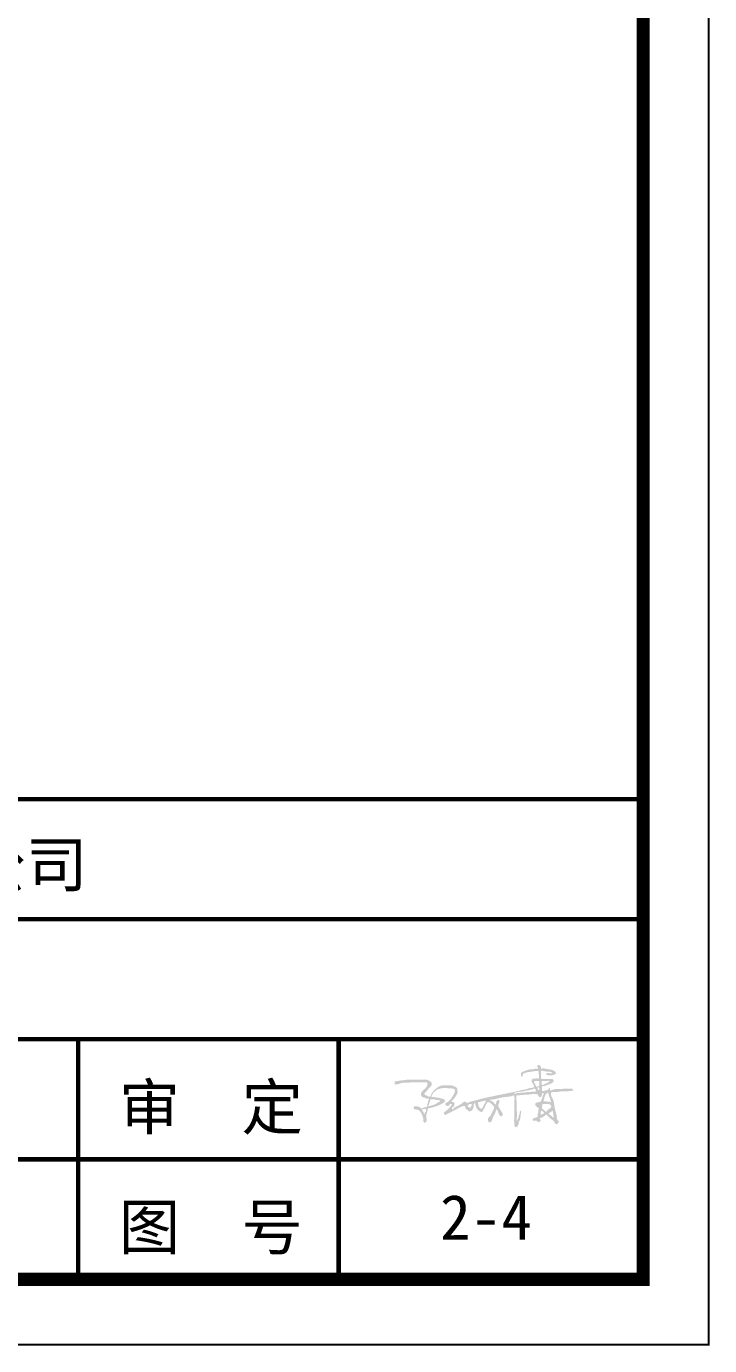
# Model space of a CAD drawing. Header units: millimetres. Extents: x -255 to 9196, y 129 to 426.
# Drawn here: x 1833.3 to 1885.6, y 129.3 to 230.3 of the extents above; entities that cross this region are included whole.
import ezdxf
from ezdxf.enums import TextEntityAlignment as Align

# ---------------------------------------------------------------- set-up
doc = ezdxf.new("R2010")
doc.units = ezdxf.units.MM
doc.layers.add('不打印', color=7, linetype='Continuous', plot=False)
doc.layers.add('地质-图框', color=7, linetype='Continuous')
doc.styles.add('LZ_PMT_LINE', font='', dxfattribs={"height": 2})
doc.styles.get("Standard").update_dxf_attribs({"font": 'simfang.ttf', "height": 2.5})
doc.styles.get('LZ_PMT_LINE').set_extended_font_data('SimSun')

msp = doc.modelspace()

# ---------------------------------------------------------------- hatches: boundary and pattern name
h = msp.add_hatch(color=256)
edge = h.paths.add_edge_path(flags=16)
edge.add_spline(control_points=[(1867.06, 147.65), (1867.05, 147.62), (1867.05, 147.57), (1867.11, 147.52), (1867.16, 147.49), (1867.21, 147.48), (1867.28, 147.49), (1867.29, 147.56), (1867.33, 147.61), (1867.35, 147.67), (1867.37, 147.72), (1867.35, 147.78), (1867.28, 147.78), (1867.21, 147.76), (1867.14, 147.75), (1867.12, 147.68), (1867.07, 147.69), (1867.06, 147.67), (1867.06, 147.65), (1867.06, 147.65)], knot_values=[0, 0, 0, 0, 1.094844, 2.010583, 2.936971, 3.772058, 4.559337, 5.371692, 6.406572, 7.298431, 8.125414, 8.707814, 9.723429, 10.914867, 11.774738, 12.831234, 13.232699, 13.516351, 13.791121, 13.791121, 13.791121, 13.791121], degree=3, periodic=0)
edge = h.paths.add_edge_path()
edge.add_spline(control_points=[(1861.47, 149.27), (1861.47, 149.31), (1861.47, 149.39), (1861.48, 149.45), (1861.47, 149.5), (1861.53, 149.5), (1861.65, 149.52), (1861.89, 149.57), (1862.2, 149.59), (1862.47, 149.64), (1862.72, 149.63), (1862.98, 149.63), (1863.25, 149.64), (1863.55, 149.63), (1863.76, 149.64), (1863.98, 149.63), (1864.11, 149.53), (1864.28, 149.46), (1864.32, 149.28), (1864.24, 149.08), (1864.02, 148.95), (1863.91, 148.72), (1863.76, 148.64), (1863.72, 148.5), (1863.91, 148.42), (1864.14, 148.24), (1864.24, 148.46), (1864.31, 148.62), (1864.48, 148.82), (1864.7, 149.01), (1864.91, 149.15), (1865.18, 149.21), (1865.46, 149.18), (1865.79, 149.21), (1866.03, 149.12), (1866.23, 149.02), (1866.27, 148.82), (1866.29, 148.62), (1866.16, 148.4), (1866.03, 148.19), (1865.9, 148.06), (1865.8, 147.98), (1865.84, 147.89), (1865.95, 147.96), (1866.09, 147.79), (1866.02, 147.56), (1865.86, 147.5), (1865.83, 147.42), (1865.86, 147.33), (1866.01, 147.44), (1866.1, 147.55), (1866.28, 147.6), (1866.41, 147.69), (1866.57, 147.77), (1866.68, 147.88), (1866.82, 147.98), (1866.93, 147.93), (1867.01, 147.8), (1867.19, 147.93), (1867.6, 148.03), (1868.29, 148.22), (1869.17, 148.4), (1870.02, 148.58), (1870.71, 148.7), (1871.23, 148.85), (1871.56, 148.89), (1871.82, 149.01), (1872, 148.99), (1872.19, 149.07), (1872.08, 149.21), (1872.05, 149.34), (1871.94, 149.45), (1871.93, 149.59), (1872, 149.71), (1872.17, 149.7), (1872.32, 149.75), (1872.49, 149.69), (1872.52, 149.81), (1872.51, 149.96), (1872.48, 150.11), (1872.49, 150.33), (1872.27, 150.28), (1872.07, 150.28), (1871.84, 150.22), (1871.6, 150.21), (1871.42, 150.14), (1871.28, 150.07), (1871.24, 149.97), (1871.26, 149.9), (1871.19, 149.84), (1871.13, 149.92), (1871.12, 150.02), (1871.14, 150.19), (1871.37, 150.28), (1871.59, 150.37), (1871.85, 150.43), (1872.09, 150.42), (1872.26, 150.5), (1872.47, 150.42), (1872.42, 150.56), (1872.39, 150.62), (1872.38, 150.69), (1872.4, 150.76), (1872.49, 150.76), (1872.58, 150.72), (1872.67, 150.63), (1872.65, 150.54), (1872.65, 150.44), (1872.83, 150.52), (1873, 150.45), (1873.25, 150.43), (1873.48, 150.4), (1873.65, 150.31), (1873.78, 150.24), (1873.81, 150.13), (1873.77, 150.05), (1873.67, 150.01), (1873.53, 149.97), (1873.37, 149.94), (1873.24, 149.96), (1873.16, 150), (1873.07, 149.99), (1873.06, 150.07), (1873.07, 150.16), (1873.22, 150.12), (1873.34, 150.13), (1873.44, 150.13), (1873.53, 150.11), (1873.52, 150.18), (1873.4, 150.23), (1873.24, 150.25), (1873.04, 150.25), (1872.89, 150.29), (1872.78, 150.32), (1872.68, 150.33), (1872.65, 150.22), (1872.67, 150.08), (1872.68, 149.92), (1872.64, 149.77), (1872.7, 149.7), (1872.85, 149.65), (1873.1, 149.71), (1873.35, 149.67), (1873.56, 149.69), (1873.68, 149.52), (1873.46, 149.31), (1873.18, 149.25), (1872.95, 149.14), (1872.76, 149.14), (1872.73, 149.03), (1872.76, 148.93), (1872.68, 148.7), (1872.98, 148.79), (1873.12, 148.84), (1873.27, 148.86), (1873.24, 148.97), (1873.37, 149.02), (1873.28, 148.73), (1873.76, 148.96), (1874.09, 148.88), (1874.56, 148.97), (1874.85, 148.92), (1875.02, 148.97), (1875.08, 148.91), (1875.11, 148.86), (1875.11, 148.81), (1875.09, 148.77), (1875.04, 148.78), (1874.96, 148.77), (1874.81, 148.75), (1874.51, 148.74), (1874.1, 148.74), (1873.76, 148.65), (1873.45, 148.7), (1873.38, 148.43), (1873.62, 148.17), (1873.67, 147.7), (1873.75, 147.27), (1873.89, 146.88), (1873.86, 146.56), (1874.09, 146.4), (1873.94, 146.27), (1873.78, 146.17), (1873.66, 146.51), (1873.38, 146.61), (1873.24, 146.83), (1873.12, 146.88), (1873.1, 147), (1872.88, 146.82), (1872.78, 146.73), (1872.57, 146.71), (1872.58, 146.59), (1872.63, 146.54), (1872.63, 146.44), (1872.53, 146.39), (1872.4, 146.37), (1872.36, 146.51), (1872.22, 146.48), (1872.12, 146.47), (1872.01, 146.52), (1872.03, 146.67), (1872.19, 146.7), (1872.3, 146.74), (1872.46, 146.79), (1872.37, 146.97), (1872.47, 147.12), (1872.44, 147.27), (1872.52, 147.44), (1872.37, 147.53), (1872.25, 147.61), (1872.19, 147.79), (1872.33, 147.9), (1872.48, 147.9), (1872.66, 147.94), (1872.69, 148.11), (1872.78, 148.25), (1872.77, 148.39), (1872.85, 148.47), (1872.89, 148.55), (1872.83, 148.61), (1872.72, 148.61), (1872.74, 148.48), (1872.72, 148.37), (1872.58, 148.24), (1872.45, 148.37), (1872.42, 148.51), (1872.23, 148.56), (1871.88, 148.5), (1871.47, 148.47), (1871.09, 148.46), (1870.93, 148.41), (1870.79, 148.44), (1870.78, 148.34), (1870.77, 148.22), (1870.79, 147.98), (1870.8, 147.67), (1870.79, 147.28), (1870.87, 146.87), (1870.79, 146.67), (1870.81, 146.47), (1870.86, 146.52), (1870.86, 146.59), (1870.92, 146.67), (1870.96, 146.78), (1870.96, 146.91), (1871.04, 147.01), (1871.02, 147.12), (1871.05, 147.19), (1871.06, 147.28), (1871.11, 147.25), (1871.17, 147.18), (1871.1, 146.98), (1871.09, 146.76), (1871.06, 146.53), (1870.95, 146.4), (1870.97, 146.24), (1870.88, 146.1), (1870.8, 145.98), (1870.69, 145.99), (1870.63, 146.08), (1870.63, 146.24), (1870.6, 146.44), (1870.62, 146.76), (1870.61, 147.14), (1870.62, 147.71), (1870.64, 148.08), (1870.63, 148.46), (1870.34, 148.33), (1870.09, 148.32), (1869.68, 148.28), (1869.36, 148.19), (1869.04, 148.11), (1868.9, 148.11), (1868.72, 148.1), (1868.8, 148), (1868.93, 148.01), (1869.05, 147.87), (1869.1, 147.76), (1869.24, 147.72), (1869.22, 147.87), (1869.25, 147.98), (1869.33, 148.06), (1869.46, 148.11), (1869.5, 147.93), (1869.45, 147.8), (1869.36, 147.66), (1869.43, 147.52), (1869.53, 147.36), (1869.64, 147.18), (1869.76, 147), (1869.71, 146.85), (1869.59, 146.8), (1869.5, 146.89), (1869.42, 147), (1869.4, 147.14), (1869.35, 147.25), (1869.23, 147.43), (1869.19, 147.15), (1869.09, 146.96), (1868.95, 146.7), (1868.9, 146.45), (1868.75, 146.33), (1868.61, 146.42), (1868.61, 146.54), (1868.58, 146.67), (1868.71, 146.78), (1868.84, 146.93), (1868.93, 147.16), (1869.03, 147.33), (1869.08, 147.47), (1869.08, 147.58), (1868.93, 147.71), (1868.81, 147.85), (1868.64, 147.92), (1868.56, 147.89), (1868.42, 147.71), (1868.37, 147.48), (1868.22, 147.3), (1868.22, 147.18), (1868.1, 147.15), (1868.02, 147.18), (1867.91, 147.25), (1867.78, 147.36), (1867.71, 147.52), (1867.67, 147.63), (1867.63, 147.72), (1867.63, 147.77), (1867.64, 147.83), (1867.59, 147.82), (1867.5, 147.81), (1867.54, 147.64), (1867.48, 147.47), (1867.41, 147.29), (1867.26, 147.2), (1867.11, 147.2), (1867.03, 147.32), (1866.91, 147.39), (1866.86, 147.49), (1866.87, 147.65), (1866.65, 147.6), (1866.49, 147.54), (1866.27, 147.4), (1866, 147.28), (1865.71, 147.1), (1865.48, 147.02), (1865.37, 146.91), (1865.29, 146.94), (1865.25, 147), (1865.19, 147.12), (1865.31, 147.17), (1865.42, 147.26), (1865.55, 147.38), (1865.68, 147.5), (1865.75, 147.6), (1865.81, 147.65), (1865.85, 147.73), (1865.77, 147.79), (1865.67, 147.74), (1865.61, 147.62), (1865.48, 147.61), (1865.37, 147.66), (1865.33, 147.75), (1865.35, 147.87), (1865.5, 147.88), (1865.65, 148.05), (1865.82, 148.2), (1865.91, 148.41), (1866.02, 148.54), (1866.06, 148.69), (1866.1, 148.85), (1865.98, 148.93), (1865.81, 148.99), (1865.62, 148.94), (1865.41, 149.01), (1865.25, 148.98), (1865.07, 148.98), (1864.91, 148.95), (1864.78, 148.89), (1864.66, 148.85), (1864.59, 148.77), (1864.48, 148.68), (1864.37, 148.58), (1864.34, 148.45), (1864.28, 148.4), (1864.27, 148.28), (1864.41, 148.31), (1864.53, 148.3), (1864.68, 148.25), (1864.85, 148.26), (1864.98, 148.19), (1865.11, 148.19), (1865.2, 148.14), (1865.29, 148.12), (1865.31, 148.03), (1865.31, 147.96), (1865.24, 147.87), (1865.05, 147.77), (1864.8, 147.64), (1864.52, 147.57), (1864.31, 147.47), (1864.16, 147.47), (1864.01, 147.45), (1863.99, 147.27), (1863.93, 147.11), (1863.87, 146.89), (1863.9, 146.68), (1863.92, 146.49), (1863.86, 146.35), (1863.66, 146.32), (1863.66, 146.56), (1863.63, 146.79), (1863.52, 147.02), (1863.39, 147.24), (1863.19, 147.37), (1862.99, 147.33), (1862.9, 147.44), (1862.89, 147.59), (1863.03, 147.59), (1863.17, 147.59), (1863.35, 147.57), (1863.55, 147.36), (1863.73, 147.56), (1863.96, 147.52), (1863.95, 147.7), (1864, 147.84), (1864.03, 148), (1864.07, 148.1), (1864.12, 148.21), (1863.96, 148.13), (1863.85, 148.22), (1863.7, 148.26), (1863.54, 148.3), (1863.48, 148.43), (1863.47, 148.55), (1863.53, 148.72), (1863.71, 148.88), (1863.92, 149.05), (1863.96, 149.25), (1864, 149.43), (1863.82, 149.43), (1863.59, 149.43), (1863.25, 149.42), (1862.9, 149.45), (1862.58, 149.4), (1862.27, 149.4), (1861.96, 149.39), (1861.71, 149.27), (1861.6, 149.26), (1861.47, 149.26), (1861.47, 149.27)], knot_values=[0, 0, 0, 0, 1.976312, 3.018367, 3.269898, 3.749702, 4.834006, 9.62362, 13.452743, 18.627688, 21.612948, 24.346242, 29.741381, 33.302581, 37.366558, 39.173731, 42.502539, 44.546889, 46.627753, 49.567369, 53.604173, 57.284866, 59.75768, 61.074803, 62.326696, 67.979375, 69.132216, 71.889253, 75.683349, 80.376133, 84.739519, 86.490853, 92.234156, 97.068019, 100.429757, 103.693796, 105.598345, 109.17742, 112.023186, 116.60901, 119.542734, 120.725083, 121.411546, 123.11809, 124.588039, 129.410696, 130.720715, 131.927345, 132.512105, 134.442431, 137.229942, 139.767682, 141.969606, 144.264473, 147.202208, 149.156303, 150.995179, 151.77243, 155.250043, 157.768724, 171.532936, 185.086132, 197.290427, 209.084545, 215.623844, 220.562481, 223.780967, 227.404624, 228.938971, 231.18602, 232.99334, 235.279714, 237.39077, 238.413247, 240.945245, 243.852354, 245.95977, 246.754168, 248.413036, 252.429649, 254.024041, 256.622344, 259.532533, 263.465936, 266.597203, 270.043433, 271.790493, 273.165009, 274.278271, 275.155617, 275.96863, 278.137574, 279.489418, 282.933465, 287.218074, 290.631735, 294.43893, 297.066035, 299.279555, 300.631477, 301.741743, 302.480205, 303.51679, 304.510579, 305.744526, 308.045667, 309.10708, 309.738011, 311.721468, 314.587144, 318.560317, 321.978382, 324.929444, 326.726307, 328.375842, 329.212915, 330.25815, 332.912487, 335.737852, 337.322197, 338.464063, 339.540303, 340.517248, 341.291475, 343.24226, 345.424661, 346.906066, 347.790693, 348.283761, 349.37956, 352.817893, 355.786154, 358.093634, 359.322049, 360.782347, 361.645093, 363.565636, 367.250663, 368.807935, 369.801923, 370.698936, 375.382624, 380.290659, 382.057817, 384.048911, 387.541174, 392.467198, 396.884683, 398.870852, 399.463262, 401.525914, 403.50169, 407.635898, 409.387035, 411.233271, 412.280452, 413.20357, 415.190434, 419.044115, 426.82695, 433.696307, 438.234604, 439.880328, 440.5342, 441.546128, 442.183141, 442.753004, 443.168649, 444.25252, 446.435187, 449.787888, 457.012911, 463.817808, 466.622312, 467.653782, 474.772731, 480.221843, 487.75307, 493.758919, 498.268061, 500.770469, 503.126663, 504.93944, 508.215227, 514.602973, 517.725651, 519.162893, 519.653701, 522.57407, 525.985365, 528.091346, 529.420767, 530.44176, 531.074818, 533.51958, 534.412854, 536.192404, 538.038156, 539.769774, 540.822907, 542.444399, 544.691107, 546.792547, 548.016807, 551.031041, 552.848139, 555.141276, 557.888754, 559.117839, 562.162851, 564.274516, 565.814007, 568.969099, 570.805367, 573.405532, 575.322644, 577.850069, 578.932876, 580.303886, 580.965396, 582.395387, 583.584192, 585.599442, 587.646145, 589.914983, 591.789159, 593.27422, 597.94608, 607.063846, 611.402782, 614.073872, 615.321987, 615.878503, 617.519975, 620.919802, 626.227157, 631.278458, 637.955565, 642.446505, 643.232821, 643.760483, 644.456326, 646.177092, 647.742257, 649.719808, 651.636288, 652.979528, 654.238301, 655.194152, 655.659487, 656.394987, 659.092563, 663.591374, 666.73103, 668.397875, 670.738048, 673.250698, 675.453964, 676.439317, 677.660828, 679.829027, 683.261807, 686.437325, 693.520123, 699.871158, 710.80178, 711.665262, 714.371367, 719.852061, 724.798696, 731.582425, 735.049173, 737.977924, 739.413207, 740.181114, 742.294893, 744.847896, 747.080249, 748.01495, 749.656081, 751.744516, 753.156469, 754.723524, 756.064382, 759.453584, 761.036376, 762.882106, 765.701193, 769.323154, 772.347842, 774.172791, 775.585183, 777.013936, 779.293074, 781.697647, 782.695741, 785.087573, 787.226283, 790.776274, 796.031545, 799.610519, 801.573474, 803.326881, 805.300637, 806.912735, 808.495868, 812.035945, 815.779267, 818.869602, 820.811829, 822.125877, 823.541907, 828.940789, 830.302191, 831.031036, 832.606796, 840.023967, 840.684534, 842.883131, 844.244533, 845.363175, 846.535711, 849.926761, 852.286909, 854.171399, 855.113645, 856.128269, 856.673621, 857.147526, 858.050728, 860.090115, 862.716938, 866.384136, 867.936357, 870.065038, 872.061231, 873.982345, 875.67185, 877.131449, 879.445427, 882.719542, 885.677448, 890.574174, 895.673374, 900.269723, 901.080783, 902.0814, 903.195863, 904.760709, 906.51745, 907.912156, 911.149921, 913.959999, 915.505406, 916.565642, 917.656816, 918.348052, 920.340725, 921.570186, 923.703426, 925.112377, 926.520541, 927.902372, 929.517787, 932.398315, 937.179688, 939.59686, 942.195605, 944.091548, 946.864224, 947.8244, 950.291283, 954.566441, 955.923755, 959.676397, 961.5313, 963.693704, 966.5664, 967.727809, 969.03891, 971.169049, 973.960761, 975.413252, 976.517354, 977.539594, 979.222904, 980.846563, 983.344484, 985.952933, 988.091281, 989.728729, 991.182119, 992.528204, 993.655163, 994.585274, 995.88215, 998.258073, 1003.821633, 1008.058251, 1010.833525, 1013.583601, 1014.67668, 1017.228742, 1019.702485, 1022.748285, 1026.782974, 1029.033757, 1031.10648, 1032.665939, 1035.775685, 1038.774974, 1043.505154, 1046.495812, 1049.996333, 1053.115253, 1054.040804, 1056.294707, 1057.620278, 1059.043068, 1062.953747, 1065.090649, 1070.123473, 1071.433068, 1073.272203, 1075.944948, 1078.502315, 1080.15249, 1081.014965, 1082.574426, 1084.823859, 1086.961129, 1089.405106, 1091.419354, 1092.609896, 1094.709199, 1098.735043, 1103.263313, 1105.737056, 1107.750914, 1109.564562, 1112.173013, 1118.219875, 1124.030812, 1127.369626, 1132.591904, 1137.489058, 1140.639116, 1143.742249, 1144.231568, 1144.231568, 1144.231568, 1144.231568], degree=3, periodic=0)
edge = h.paths.add_edge_path(flags=16)
edge.add_spline(control_points=[(1867.83, 147.83), (1867.85, 147.79), (1867.88, 147.7), (1867.89, 147.58), (1867.96, 147.49), (1868.03, 147.4), (1868.13, 147.42), (1868.21, 147.48), (1868.25, 147.6), (1868.29, 147.71), (1868.35, 147.8), (1868.39, 147.86), (1868.43, 147.92), (1868.46, 147.98), (1868.41, 148.05), (1868.28, 147.99), (1868.13, 147.98), (1868, 147.92), (1867.89, 147.91), (1867.82, 147.87), (1867.83, 147.84), (1867.83, 147.83)], knot_values=[0, 0, 0, 0, 2.065977, 3.778019, 5.026363, 7.020016, 7.991516, 9.334166, 11.098954, 13.338472, 14.354147, 15.643986, 16.805999, 17.506465, 18.120776, 20.055848, 22.53053, 24.848178, 26.280873, 27.23305, 27.71727, 27.71727, 27.71727, 27.71727], degree=3, periodic=0)
edge = h.paths.add_edge_path(flags=17)
edge.add_spline(control_points=[(1872.19, 148.93), (1872.21, 148.93), (1872.25, 148.9), (1872.26, 148.83), (1872.29, 148.78), (1872.25, 148.69), (1872.04, 148.75), (1871.85, 148.67), (1871.64, 148.7), (1871.47, 148.65), (1871.24, 148.64), (1871.01, 148.61), (1870.79, 148.61), (1870.65, 148.52), (1870.56, 148.59), (1870.78, 148.67), (1870.89, 148.67), (1871.08, 148.71), (1871.25, 148.71), (1871.41, 148.77), (1871.57, 148.79), (1871.74, 148.83), (1871.9, 148.86), (1872.04, 148.9), (1872.11, 148.94), (1872.16, 148.94), (1872.18, 148.93), (1872.19, 148.93)], knot_values=[0, 0, 0, 0, 0.777686, 1.929051, 2.760418, 3.308433, 5.798843, 10.064954, 12.451385, 14.874019, 17.777373, 22.090389, 25.106741, 27.549329, 27.908396, 29.455131, 33.457187, 35.066045, 37.764147, 40.527792, 42.5051, 44.669727, 48.209364, 49.784594, 50.888217, 51.544484, 51.936834, 51.936834, 51.936834, 51.936834], degree=3, periodic=0)
edge = h.paths.add_edge_path(flags=16)
edge.add_spline(control_points=[(1872.39, 148.97), (1872.4, 148.94), (1872.42, 148.89), (1872.46, 148.85), (1872.52, 148.81), (1872.53, 148.89), (1872.52, 148.95), (1872.53, 149.01), (1872.5, 149.04), (1872.45, 149.03), (1872.42, 149.02), (1872.37, 149), (1872.39, 148.98), (1872.39, 148.97)], knot_values=[0, 0, 0, 0, 1.245613, 2.175218, 2.84887, 3.463701, 4.88207, 5.540711, 6.008538, 6.560514, 7.449846, 7.84399, 8.22639, 8.22639, 8.22639, 8.22639], degree=3, periodic=0)
edge = h.paths.add_edge_path(flags=16)
edge.add_spline(control_points=[(1872.17, 149.51), (1872.15, 149.51), (1872.12, 149.45), (1872.16, 149.36), (1872.22, 149.28), (1872.24, 149.2), (1872.28, 149.15), (1872.31, 149.08), (1872.38, 149.09), (1872.44, 149.11), (1872.48, 149.15), (1872.53, 149.16), (1872.53, 149.2), (1872.53, 149.3), (1872.57, 149.44), (1872.49, 149.54), (1872.4, 149.53), (1872.32, 149.52), (1872.25, 149.53), (1872.2, 149.53), (1872.17, 149.54), (1872.16, 149.52), (1872.17, 149.52), (1872.17, 149.51)], knot_values=[0, 0, 0, 0, 0.861244, 2.431031, 3.852702, 5.085635, 5.85594, 6.934384, 7.860311, 8.665001, 9.656767, 10.144616, 10.436036, 11.285115, 14.912628, 15.689596, 16.719567, 18.186906, 19.266269, 19.953127, 20.276731, 20.450871, 20.557842, 20.557842, 20.557842, 20.557842], degree=3, periodic=0)
edge = h.paths.add_edge_path(flags=16)
edge.add_spline(control_points=[(1872.72, 149.48), (1872.72, 149.45), (1872.71, 149.39), (1872.71, 149.31), (1872.71, 149.25), (1872.76, 149.23), (1872.82, 149.22), (1872.87, 149.26), (1872.93, 149.3), (1873.01, 149.33), (1873.09, 149.33), (1873.13, 149.4), (1873.19, 149.43), (1873.24, 149.44), (1873.28, 149.44), (1873.33, 149.45), (1873.29, 149.49), (1873.28, 149.57), (1873.14, 149.53), (1873.01, 149.55), (1872.9, 149.52), (1872.81, 149.53), (1872.77, 149.52), (1872.72, 149.53), (1872.72, 149.5), (1872.72, 149.49), (1872.72, 149.48)], knot_values=[0, 0, 0, 0, 1.627271, 2.564917, 3.463325, 4.107991, 4.704694, 5.809748, 6.927935, 7.926836, 9.222179, 10.242214, 11.082175, 11.993147, 12.703979, 13.04412, 13.515506, 14.375081, 16.367968, 18.130075, 20.108708, 21.275945, 21.825603, 22.498973, 22.613285, 22.934178, 22.934178, 22.934178, 22.934178], degree=3, periodic=0)
edge = h.paths.add_edge_path(flags=16)
edge.add_spline(control_points=[(1873.1, 148.59), (1873.07, 148.56), (1873.01, 148.49), (1872.96, 148.37), (1872.9, 148.26), (1872.92, 148.15), (1872.86, 148.08), (1872.85, 148.01), (1872.88, 147.95), (1872.97, 147.98), (1873.09, 147.97), (1873.22, 147.91), (1873.34, 147.97), (1873.38, 147.88), (1873.46, 147.97), (1873.35, 148.07), (1873.36, 148.21), (1873.3, 148.33), (1873.25, 148.44), (1873.24, 148.53), (1873.23, 148.61), (1873.18, 148.64), (1873.11, 148.64), (1873.11, 148.59), (1873.1, 148.59)], knot_values=[0, 0, 0, 0, 2.001049, 3.674502, 5.771722, 7.156147, 8.41876, 9.470853, 10.127335, 10.852845, 13.021442, 15.353893, 16.866073, 17.608889, 18.399536, 20.205357, 22.625681, 24.41842, 26.100767, 27.697592, 28.445905, 29.247463, 30.191838, 30.721959, 30.721959, 30.721959, 30.721959], degree=3, periodic=0)
edge = h.paths.add_edge_path(flags=16)
edge.add_spline(control_points=[(1872.76, 147.68), (1872.76, 147.65), (1872.74, 147.58), (1872.71, 147.46), (1872.79, 147.38), (1872.88, 147.3), (1872.96, 147.21), (1873.09, 147.17), (1873.15, 147.28), (1873.24, 147.37), (1873.36, 147.42), (1873.43, 147.52), (1873.46, 147.63), (1873.38, 147.72), (1873.28, 147.77), (1873.13, 147.74), (1873, 147.79), (1872.88, 147.75), (1872.81, 147.77), (1872.75, 147.74), (1872.76, 147.7), (1872.76, 147.68)], knot_values=[0, 0, 0, 0, 1.621992, 3.308842, 4.508909, 6.438784, 8.406396, 9.887104, 11.272649, 13.072815, 15.431049, 16.969104, 18.225996, 19.790057, 21.47997, 23.344688, 25.770547, 27.41792, 28.509462, 29.001281, 29.820485, 29.820485, 29.820485, 29.820485], degree=3, periodic=0)
edge = h.paths.add_edge_path(flags=16)
edge.add_spline(control_points=[(1872.68, 147.21), (1872.65, 147.19), (1872.62, 147.13), (1872.64, 147.04), (1872.62, 146.98), (1872.65, 146.94), (1872.69, 146.94), (1872.73, 146.99), (1872.8, 147.01), (1872.86, 147.04), (1872.91, 147.08), (1872.88, 147.13), (1872.84, 147.17), (1872.8, 147.19), (1872.77, 147.23), (1872.73, 147.24), (1872.7, 147.26), (1872.67, 147.23), (1872.69, 147.21), (1872.68, 147.21)], knot_values=[0, 0, 0, 0, 1.23237, 2.862046, 3.675794, 4.080594, 4.699096, 5.35691, 6.876583, 7.681133, 8.417953, 8.942195, 9.954773, 10.679344, 11.236603, 11.826958, 12.460554, 12.741244, 13.107108, 13.107108, 13.107108, 13.107108], degree=3, periodic=0)
edge = h.paths.add_edge_path(flags=16)
edge.add_spline(control_points=[(1873.3, 147.09), (1873.28, 147.08), (1873.24, 147.06), (1873.24, 146.99), (1873.32, 146.96), (1873.39, 146.92), (1873.45, 146.85), (1873.5, 146.8), (1873.57, 146.77), (1873.61, 146.72), (1873.67, 146.76), (1873.62, 146.83), (1873.6, 146.9), (1873.61, 146.99), (1873.58, 147.08), (1873.58, 147.16), (1873.56, 147.23), (1873.5, 147.22), (1873.47, 147.19), (1873.42, 147.16), (1873.38, 147.13), (1873.35, 147.11), (1873.32, 147.1), (1873.31, 147.09), (1873.3, 147.09)], knot_values=[0, 0, 0, 0, 1.078617, 1.584482, 2.769352, 4.19498, 5.366298, 6.581313, 7.563654, 8.507528, 8.990575, 10.154726, 11.423765, 12.462376, 13.998568, 15.210379, 16.153849, 16.746294, 17.483217, 18.246977, 18.971547, 19.662222, 19.902153, 20.241453, 20.241453, 20.241453, 20.241453], degree=3, periodic=0)
edge = h.paths.add_edge_path(flags=16)
edge.add_spline(control_points=[(1863.57, 147.28), (1863.59, 147.27), (1863.61, 147.23), (1863.64, 147.17), (1863.69, 147.11), (1863.7, 147.04), (1863.81, 147), (1863.74, 147.16), (1863.87, 147.16), (1863.86, 147.25), (1863.86, 147.31), (1863.87, 147.37), (1863.82, 147.41), (1863.74, 147.4), (1863.66, 147.36), (1863.58, 147.38), (1863.55, 147.32), (1863.56, 147.29), (1863.57, 147.28)], knot_values=[0, 0, 0, 0, 1.076924, 2.082744, 2.865184, 4.332782, 4.901003, 6.550431, 7.733202, 8.571799, 9.759042, 10.52869, 11.144503, 12.459715, 13.851956, 14.688205, 15.691416, 16.049705, 16.049705, 16.049705, 16.049705], degree=3, periodic=0)
edge = h.paths.add_edge_path(flags=16)
edge.add_spline(control_points=[(1864.2, 148.1), (1864.19, 148.04), (1864.15, 147.92), (1864.1, 147.77), (1864.06, 147.67), (1864.02, 147.55), (1864.21, 147.65), (1864.37, 147.67), (1864.62, 147.76), (1864.77, 147.9), (1864.92, 147.93), (1864.98, 148.07), (1864.69, 148.05), (1864.51, 148.13), (1864.34, 148.11), (1864.21, 148.14), (1864.2, 148.11), (1864.2, 148.1)], knot_values=[0, 0, 0, 0, 2.639694, 5.480822, 6.640847, 7.833901, 9.379189, 12.619169, 16.706763, 20.039631, 21.716381, 22.636913, 25.384768, 29.554076, 32.467188, 33.476001, 33.820235, 33.820235, 33.820235, 33.820235], degree=3, periodic=0)

# ---------------------------------------------------------------- linework, layer by layer
at = {"const_width": 0.345}
for points in [[(1696.63, 171.11), (1880.49, 171.11), (1880.49, 134.34), (1696.63, 134.34), (1696.63, 171.11)], [(1696.63, 171.11), (1880.49, 171.11), (1880.49, 134.34), (1696.63, 134.34), (1696.63, 171.11)], [(1696.63, 161.92), (1880.49, 161.92)], [(1696.63, 152.73), (1880.49, 152.73)], [(1837.24, 152.73), (1837.24, 143.53)], [(1857.18, 143.53), (1857.18, 152.73)], [(1696.63, 143.53), (1880.49, 143.53)], [(1719.61, 143.53), (1880.49, 143.53)], [(1837.24, 143.53), (1837.24, 134.34)], [(1857.18, 134.34), (1857.18, 143.53)]]:
    msp.add_lwpolyline(points, dxfattribs=at)
at = {"layer": '不打印', "linetype": 'Continuous', "const_width": 0.15}
msp.add_lwpolyline([(1465.49, 129.34), (1885.49, 129.34), (1885.49, 426.34), (1465.49, 426.34), (1465.49, 129.34)], dxfattribs=at)
at = {"layer": '地质-图框', "linetype": 'Continuous', "const_width": 1}
msp.add_lwpolyline([(1470.49, 134.34), (1880.49, 134.34), (1880.49, 421.34), (1470.49, 421.34), (1470.49, 134.34), (1880.49, 134.34)], dxfattribs=at)

# ---------------------------------------------------------------- texts
at = {"style": 'LZ_PMT_LINE'}
msp.add_text('广西昇龙工程勘察设计检测有限公司', height=3.4474, dxfattribs=at).set_placement((1800.33, 164.39), align=Align.CENTER)
for s, p in [('审  定', (1840.35, 145.81)), ('2-4', (1864.94, 137.37)), ('图  号', (1840.35, 136.62))]:
    msp.add_text(s, height=3.447).set_placement(p)

doc.saveas('drawing.dxf')
